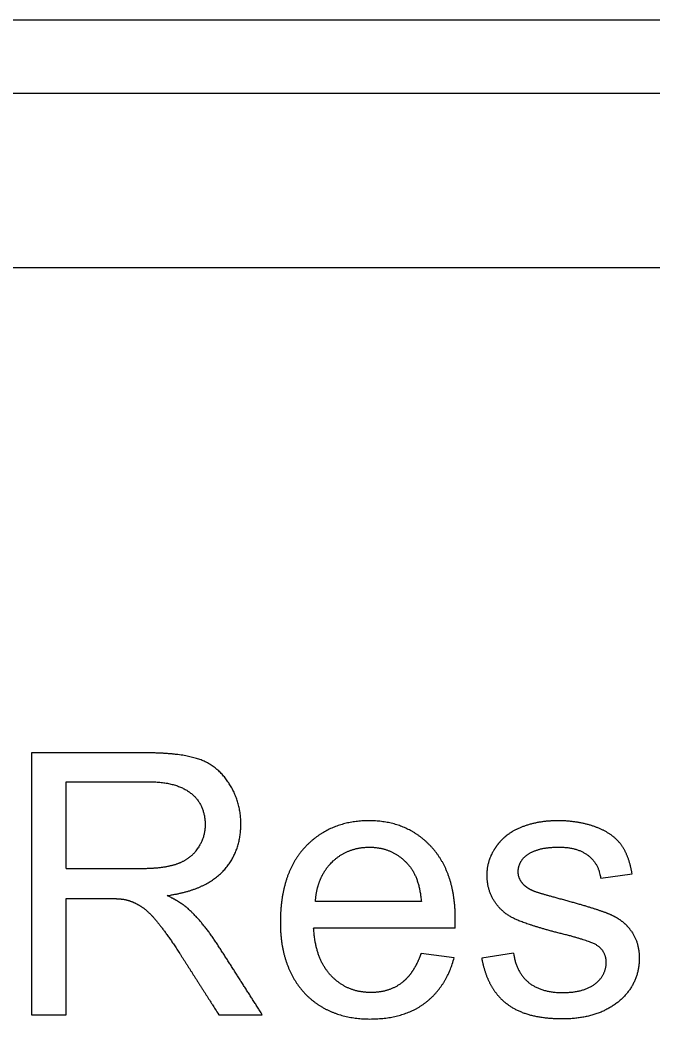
# Model space of a CAD drawing. Header units: millimetres. Extents: x 0 to 840, y -1485 to 297.
# Drawn here: x 86.978 to 87.341, y -1307.247 to -1306.675 of the extents above; entities that cross this region are included whole.
import ezdxf

# ---------------------------------------------------------------- set-up
doc = ezdxf.new("R2010")
doc.units = ezdxf.units.MM

# ---------------------------------------------------------------- blocks, each defined once
blk = doc.blocks.new('OTM30F3M_(40_60_63_80_100_125)')
at = {"linetype": 'Continuous'}
for p, q in [((7.1, 2.71207), (15.9, 2.71207)), ((15.9, 2.61213), (7.1, 2.61213))]:
    blk.add_line(p, q, dxfattribs=at)
for points in [[(7.09994, 2.7541), (22.90006, 2.7541)], [(15.24697, 2.3341), (15.24697, 2.1841)], [(15.26685, 2.26791), (15.26685, 2.31752)], [(15.57298, 2.26227), (15.59098, 2.26472)], [(15.26685, 2.1841), (15.26685, 2.25072)], [(15.47026, 2.24887), (15.40959, 2.24887)], [(15.4896, 2.23372), (15.40856, 2.23372)], [(15.4891, 2.21676), (15.47007, 2.2191)], [(15.52306, 2.2194), (15.50483, 2.21653)], [(15.24697, 2.1841), (15.26685, 2.1841)], [(15.35422, 2.1841), (15.37916, 2.1841)]]:
    blk.add_lwpolyline(points, dxfattribs=at)
for points in [[(15.32463, 2.25237), (15.32663, 2.25266, 0.005198), (15.32857, 2.25299, 0.005426), (15.33047, 2.25335, 0.005666), (15.33232, 2.25375, 0.005898), (15.33411, 2.25418, 0.006152), (15.33586, 2.25465, 0.006405), (15.33756, 2.25515, 0.006678), (15.33921, 2.25569, 0.006946), (15.34081, 2.25627, 0.007233), (15.34237, 2.25687, 0.007513), (15.34387, 2.25752, 0.00781), (15.34532, 2.2582, 0.008096), (15.34673, 2.25891, 0.008393), (15.34808, 2.25966, 0.008672), (15.34939, 2.26044, 0.008965), (15.35065, 2.26126, 0.009243), (15.35185, 2.26211, 0.009495), (15.35301, 2.26299, 0.00969), (15.35412, 2.26391, 0.009977), (15.35518, 2.26487, 0.010341), (15.3562, 2.26585, 0.010187), (15.35716, 2.26687, 0.009453), (15.35807, 2.26792, 0.009165), (15.35894, 2.26899, 0.009166), (15.35977, 2.27008, 0.009221), (15.36054, 2.27119, 0.00929), (15.36127, 2.27233, 0.009333), (15.36196, 2.27349, 0.009329), (15.3626, 2.27467, 0.009315), (15.36319, 2.27587, 0.009272), (15.36374, 2.2771, 0.009212), (15.36425, 2.27834, 0.009124), (15.36471, 2.27961, 0.00902), (15.36512, 2.2809, 0.008894), (15.3655, 2.28221, 0.008754), (15.36582, 2.28353, 0.008595), (15.36611, 2.28488, 0.008426), (15.36635, 2.28625, 0.008244), (15.36655, 2.28764, 0.008053), (15.3667, 2.28905, 0.007854), (15.36681, 2.29047, 0.007651), (15.36688, 2.29191, 0.007443), (15.36691, 2.29338, 0.007596), (15.36689, 2.29484, 0.008352), (15.36682, 2.2963, 0.008674), (15.3667, 2.29775, 0.008455), (15.36653, 2.2992, 0.008345), (15.36631, 2.30063, 0.008328), (15.36605, 2.30205, 0.008308), (15.36574, 2.30345, 0.00826), (15.36538, 2.30485, 0.00824), (15.36498, 2.30622, 0.008229), (15.36454, 2.30758, 0.008238), (15.36405, 2.30891, 0.008248), (15.36352, 2.31023, 0.008279), (15.36295, 2.31152, 0.008317), (15.36234, 2.31279, 0.008372), (15.36169, 2.31403, 0.008438), (15.361, 2.31524, 0.008519), (15.36027, 2.31642, 0.008612), (15.35951, 2.31757, 0.008718), (15.3587, 2.31869, 0.008839), (15.35787, 2.31978, 0.00897), (15.35699, 2.32083, 0.009118), (15.35608, 2.32184, 0.009271), (15.35514, 2.32282, 0.009443), (15.35417, 2.32375, 0.009617), (15.35316, 2.32464, 0.009811), (15.35212, 2.32549, 0.009996), (15.35106, 2.32629, 0.010201), (15.34996, 2.32704, 0.010402), (15.34883, 2.32775, 0.010608), (15.34768, 2.32841, 0.010799), (15.3465, 2.32901, 0.011111), (15.34529, 2.32956, 0.011204), (15.34406, 2.33006, 0.010715), (15.34277, 2.33052, 0.009725), (15.34142, 2.33095, 0.008181), (15.34, 2.33135, 0.007174), (15.3385, 2.33174, 0.00691), (15.33692, 2.33209, 0.006509), (15.33528, 2.33242, 0.006015), (15.33356, 2.33272, 0.005588), (15.33177, 2.33299, 0.005271), (15.32991, 2.33323, 0.004957), (15.32798, 2.33345, 0.004686), (15.32597, 2.33363, 0.004414), (15.3239, 2.33379, 0.004178), (15.32176, 2.33392, 0.003987), (15.31954, 2.33401, 0.003867), (15.31726, 2.33408, 0.003602), (15.31491, 2.33411, 0.003234), (15.3125, 2.33412, 0.002172), (15.31007, 2.33411, 0.000281), (15.30764, 2.33411, -0.000384), (15.30522, 2.33411, -0.000032), (15.30279, 2.33411, 0.000085), (15.30036, 2.33411, -0.000004), (15.29794, 2.33411, -0.000033), (15.29551, 2.33411, -0.00001), (15.29308, 2.33411, -0.000002), (15.29066, 2.3341, -0.000008), (15.28823, 2.3341, -0.000009), (15.2858, 2.3341, -0.000007), (15.28337, 2.3341, -0.000006), (15.28095, 2.3341, -0.000006), (15.27852, 2.3341, -0.000006), (15.27609, 2.3341, -0.000005), (15.27366, 2.3341, -0.000005), (15.27124, 2.3341, -0.000004), (15.26883, 2.3341, -0.000004), (15.26639, 2.3341, -0.000004), (15.26388, 2.3341, -0.000003), (15.26153, 2.3341, -0.000002), (15.25941, 2.3341, -0.000003), (15.25668, 2.3341, -0.000003), (15.25247, 2.3341, -0.000001), (15.24697, 2.3341, -0.000001)], [(15.26685, 2.31752), (15.26856, 2.31752, 0.000004), (15.27027, 2.31752, 0.000003), (15.27198, 2.31752, 0.000004), (15.27369, 2.31752, 0.000007), (15.27541, 2.31752, 0.000009), (15.27712, 2.31752, 0.000011), (15.27883, 2.31752, 0.000013), (15.28054, 2.31752, 0.000016), (15.28226, 2.31752, 0.000018), (15.28397, 2.31753, 0.00002), (15.28568, 2.31753, 0.000022), (15.28739, 2.31753, 0.000024), (15.28911, 2.31753, 0.000026), (15.29082, 2.31753, 0.000028), (15.29253, 2.31753, 0.00003), (15.29424, 2.31753, 0.000031), (15.29596, 2.31753, 0.000034), (15.29767, 2.31754, 0.000039), (15.29938, 2.31754, 0.000038), (15.3011, 2.31754, 0.000029), (15.30281, 2.31755, 0.000045), (15.30452, 2.31755, 0.00009), (15.30624, 2.31755, 0.000036), (15.30795, 2.31756, -0.00013), (15.30966, 2.31756, 0.000092), (15.31138, 2.31757, 0.000755), (15.3131, 2.31757, -0.00019), (15.31481, 2.31757, -0.00302), (15.31648, 2.31754, -0.004933), (15.31811, 2.31748, -0.006347), (15.31969, 2.31737, -0.007091), (15.32122, 2.31723, -0.007029), (15.3227, 2.31704, -0.007209), (15.32413, 2.31682, -0.007591), (15.32552, 2.31656, -0.007959), (15.32686, 2.31626, -0.008238), (15.32815, 2.31593, -0.008575), (15.32939, 2.31556, -0.008899), (15.33059, 2.31516, -0.009258), (15.33174, 2.31473, -0.009574), (15.33285, 2.31426, -0.009926), (15.33391, 2.31376, -0.010234), (15.33492, 2.31323, -0.010569), (15.33589, 2.31267, -0.010849), (15.33682, 2.31207, -0.011148), (15.3377, 2.31145, -0.011385), (15.33854, 2.3108, -0.011629), (15.33933, 2.31012, -0.011803), (15.34008, 2.30941, -0.011974), (15.34078, 2.30868, -0.012071), (15.34144, 2.30792, -0.012156), (15.34206, 2.30714, -0.012168), (15.34264, 2.30633, -0.012162), (15.34317, 2.3055, -0.012088), (15.34367, 2.30464, -0.011993), (15.34412, 2.30376, -0.01184), (15.34453, 2.30286, -0.011668), (15.3449, 2.30194, -0.011449), (15.34522, 2.301, -0.011217), (15.34551, 2.30004, -0.010953), (15.34576, 2.29906, -0.010675), (15.34597, 2.29806, -0.010375), (15.34613, 2.29704, -0.010085), (15.34626, 2.29601, -0.009794), (15.34635, 2.29496, -0.009463), (15.3464, 2.29389, -0.009112), (15.34641, 2.29282, -0.009354), (15.34638, 2.29174, -0.010509), (15.3463, 2.29067, -0.010803), (15.34618, 2.28962, -0.010076), (15.34602, 2.28859, -0.011198), (15.3458, 2.28755, -0.01359), (15.34553, 2.2865, -0.010357), (15.34524, 2.28552, -0.003466), (15.34496, 2.28464, -0.014676), (15.34449, 2.28354, -0.025059), (15.34364, 2.28188, -0.011943), (15.34244, 2.27973, -0.006216)], [(15.4896, 2.23372), (15.48969, 2.23699, 0.003805), (15.48971, 2.23978, 0.005485), (15.48967, 2.24203, 0.007731), (15.48957, 2.24404, 0.006139), (15.48943, 2.24608, 0.004558), (15.48925, 2.24814, 0.005826), (15.48902, 2.25013, 0.006679), (15.48874, 2.25208, 0.006486), (15.48842, 2.25398, 0.006487), (15.48805, 2.25585, 0.006848), (15.48764, 2.25768, 0.007145), (15.48718, 2.25947, 0.007309), (15.48668, 2.26121, 0.007505), (15.48613, 2.26292, 0.007725), (15.48553, 2.26459, 0.007939), (15.48489, 2.26622, 0.008124), (15.4842, 2.26781, 0.008307), (15.48347, 2.26935, 0.008471), (15.48269, 2.27086, 0.008631), (15.48187, 2.27233, 0.008772), (15.481, 2.27376, 0.008879), (15.48009, 2.27515, 0.008943), (15.47912, 2.2765, 0.009059), (15.47812, 2.27781, 0.009208), (15.47706, 2.27908, 0.00909), (15.47597, 2.28031, 0.008752), (15.47483, 2.28149, 0.008492), (15.47367, 2.28263, 0.00823), (15.47248, 2.28372, 0.008275), (15.47127, 2.28476, 0.00849), (15.47002, 2.28575, 0.008625), (15.46876, 2.28669, 0.0087), (15.46746, 2.28758, 0.008773), (15.46614, 2.28842, 0.00883), (15.46479, 2.28921, 0.008864), (15.46342, 2.28996, 0.008874), (15.46202, 2.29065, 0.008863), (15.46059, 2.2913, 0.008831), (15.45914, 2.2919, 0.008776), (15.45766, 2.29244, 0.008702), (15.45615, 2.29294, 0.008605), (15.45462, 2.29339, 0.008494), (15.45306, 2.29379, 0.008363), (15.45148, 2.29414, 0.008222), (15.44987, 2.29444, 0.008059), (15.44823, 2.2947, 0.007889), (15.44657, 2.2949, 0.007712), (15.44488, 2.29506, 0.007538), (15.44317, 2.29516, 0.007325), (15.44143, 2.29522, 0.007115), (15.43967, 2.29523, 0.006864), (15.43792, 2.29519, 0.006779), (15.4362, 2.2951, 0.00698), (15.4345, 2.29496, 0.007161), (15.43283, 2.29478, 0.007321), (15.43119, 2.29455, 0.007498), (15.42957, 2.29428, 0.007674), (15.42798, 2.29396, 0.007819), (15.42641, 2.29359, 0.007961), (15.42487, 2.29317, 0.00809), (15.42335, 2.29271, 0.00821), (15.42186, 2.2922, 0.008307), (15.4204, 2.29164, 0.008392), (15.41896, 2.29104, 0.008457), (15.41755, 2.29039, 0.008505), (15.41616, 2.28969, 0.008532), (15.4148, 2.28895, 0.00854), (15.41347, 2.28816, 0.008529), (15.41216, 2.28733, 0.008496), (15.41088, 2.28644, 0.008441), (15.40962, 2.28551, 0.008376), (15.40839, 2.28454, 0.008312), (15.40718, 2.28352, 0.008181), (15.406, 2.28245, 0.007967), (15.40485, 2.28134, 0.00795), (15.40372, 2.28018, 0.008237), (15.40263, 2.27897, 0.008573), (15.40158, 2.27773, 0.009088), (15.40057, 2.27645, 0.009251), (15.39961, 2.27513, 0.00901), (15.3987, 2.27377, 0.008846), (15.39783, 2.27237, 0.008766), (15.397, 2.27093, 0.008638), (15.39622, 2.26945, 0.008466), (15.39548, 2.26794, 0.008285), (15.39479, 2.26639, 0.008102), (15.39414, 2.2648, 0.007904), (15.39353, 2.26317, 0.007698), (15.39297, 2.2615, 0.007483), (15.39245, 2.2598, 0.007268), (15.39197, 2.25806, 0.007046), (15.39153, 2.25628, 0.006827), (15.39114, 2.25447, 0.006604), (15.39079, 2.25262, 0.006386), (15.39048, 2.25073, 0.006169), (15.39021, 2.2488, 0.005956), (15.38999, 2.24684, 0.005745), (15.38981, 2.24484, 0.005562), (15.38967, 2.24281, 0.005344), (15.38956, 2.24074, 0.005045), (15.3895, 2.23863, 0.005021), (15.38949, 2.2365, 0.005544), (15.38952, 2.2344, 0.005978), (15.38961, 2.23233, 0.006242), (15.38974, 2.23029, 0.006462), (15.38993, 2.22829, 0.006558), (15.39016, 2.22633, 0.006694), (15.39044, 2.22441, 0.006852), (15.39078, 2.22252, 0.007018), (15.39116, 2.22067, 0.007158), (15.39158, 2.21886, 0.007316), (15.39206, 2.21709, 0.00746), (15.39258, 2.21536, 0.007617), (15.39314, 2.21367, 0.007756), (15.39376, 2.21201, 0.007906), (15.39441, 2.2104, 0.008038), (15.39511, 2.20882, 0.008179), (15.39586, 2.20729, 0.0083), (15.39665, 2.2058, 0.008427), (15.39748, 2.20434, 0.008533), (15.39835, 2.20293, 0.008642), (15.39926, 2.20156, 0.008731), (15.40022, 2.20024, 0.008819), (15.40122, 2.19895, 0.008886), (15.40225, 2.19771, 0.008949), (15.40333, 2.19651, 0.008993), (15.40445, 2.19536, 0.009031), (15.4056, 2.19425, 0.009053), (15.40679, 2.19318, 0.009065), (15.40802, 2.19216, 0.009063), (15.40929, 2.19118, 0.009047), (15.41059, 2.19025, 0.009019), (15.41193, 2.18936, 0.008976), (15.41331, 2.18852, 0.008924), (15.41472, 2.18773, 0.008856), (15.41616, 2.18698, 0.008781), (15.41764, 2.18628, 0.008691), (15.41916, 2.18563, 0.008597), (15.4207, 2.18502, 0.008487), (15.42228, 2.18447, 0.008378), (15.42389, 2.18396, 0.008252), (15.42553, 2.1835, 0.008131), (15.42721, 2.18309, 0.007994), (15.42891, 2.18273, 0.007863), (15.43064, 2.18242, 0.007719), (15.43241, 2.18216, 0.007584), (15.4342, 2.18195, 0.007433), (15.43602, 2.18179, 0.00729), (15.43787, 2.18168, 0.007145), (15.43974, 2.18163, 0.007019), (15.44164, 2.18163, 0.006601), (15.44353, 2.18167, 0.006094), (15.44539, 2.18176, 0.006147), (15.44722, 2.1819, 0.006451), (15.44901, 2.18208, 0.006704), (15.45078, 2.1823, 0.006944), (15.45251, 2.18257, 0.007202), (15.4542, 2.18289, 0.007457), (15.45587, 2.18326, 0.007715), (15.4575, 2.18367, 0.007971), (15.45909, 2.18413, 0.008226), (15.46065, 2.18463, 0.008472), (15.46218, 2.18519, 0.008713), (15.46367, 2.18579, 0.008945), (15.46513, 2.18644, 0.009156), (15.46655, 2.18714, 0.009345), (15.46794, 2.18789, 0.009536), (15.46928, 2.18869, 0.009733), (15.4706, 2.18953, 0.009809), (15.47187, 2.19043, 0.009774), (15.47311, 2.19137, 0.009488), (15.47431, 2.19236, 0.008913), (15.47546, 2.19338, 0.008775), (15.47658, 2.19444, 0.008953), (15.47766, 2.19555, 0.00898), (15.4787, 2.19669, 0.008885), (15.4797, 2.19787, 0.008919), (15.48066, 2.19909, 0.00905), (15.48159, 2.20035, 0.008713), (15.48247, 2.20164, 0.008048), (15.4833, 2.20296, 0.008767), (15.48411, 2.20435, 0.01027), (15.48489, 2.20582, 0.00763), (15.4856, 2.20722, 0.002584), (15.48622, 2.2085, 0.01051), (15.48692, 2.21024, 0.017277), (15.4879, 2.21303, 0.008069), (15.4891, 2.21676, 0.004181)], [(15.59098, 2.26472), (15.59083, 2.26562, 0.003553), (15.59066, 2.26651, 0.003655), (15.59049, 2.26738, 0.003772), (15.5903, 2.26823, 0.003895), (15.59011, 2.26907, 0.004024), (15.5899, 2.26989, 0.004151), (15.58968, 2.2707, 0.004285), (15.58945, 2.27149, 0.00442), (15.58921, 2.27226, 0.004562), (15.58896, 2.27302, 0.004703), (15.5887, 2.27376, 0.004851), (15.58843, 2.27449, 0.004997), (15.58815, 2.2752, 0.00515), (15.58786, 2.2759, 0.005299), (15.58755, 2.27658, 0.005456), (15.58724, 2.27724, 0.005611), (15.58691, 2.27789, 0.005766), (15.58658, 2.27853, 0.00591), (15.58623, 2.27914, 0.006077), (15.58587, 2.27974, 0.006253), (15.5855, 2.28033, 0.006366), (15.58512, 2.2809, 0.006414), (15.58473, 2.28145, 0.006817), (15.58433, 2.28199, 0.007475), (15.5839, 2.28253, 0.007623), (15.58346, 2.28305, 0.007491), (15.58299, 2.28356, 0.007354), (15.58251, 2.28407, 0.007221), (15.58201, 2.28456, 0.007079), (15.58148, 2.28505, 0.00694), (15.58094, 2.28553, 0.006794), (15.58038, 2.28599, 0.006654), (15.5798, 2.28645, 0.006507), (15.57921, 2.2869, 0.006368), (15.57859, 2.28734, 0.006222), (15.57795, 2.28777, 0.006086), (15.5773, 2.28818, 0.005944), (15.57663, 2.28859, 0.005812), (15.57594, 2.28899, 0.005675), (15.57523, 2.28937, 0.005549), (15.57451, 2.28975, 0.005417), (15.57376, 2.29011, 0.005297), (15.573, 2.29047, 0.005171), (15.57222, 2.29081, 0.005057), (15.57143, 2.29114, 0.004939), (15.57061, 2.29146, 0.004833), (15.56978, 2.29177, 0.004712), (15.56893, 2.29207, 0.004593), (15.56807, 2.29235, 0.004479), (15.56719, 2.29262, 0.004378), (15.56629, 2.29289, 0.004283), (15.56539, 2.29313, 0.004201), (15.56446, 2.29337, 0.004123), (15.56353, 2.29359, 0.004059), (15.56258, 2.2938, 0.003996), (15.56161, 2.294, 0.003946), (15.56064, 2.29418, 0.003897), (15.55966, 2.29435, 0.00386), (15.55866, 2.2945, 0.003824), (15.55766, 2.29464, 0.003799), (15.55664, 2.29477, 0.003773), (15.55562, 2.29488, 0.00376), (15.55459, 2.29498, 0.003745), (15.55355, 2.29506, 0.003741), (15.55251, 2.29512, 0.003736), (15.55146, 2.29517, 0.003742), (15.5504, 2.29521, 0.003746), (15.54934, 2.29523, 0.003761), (15.54827, 2.29523, 0.003773), (15.5472, 2.29522, 0.003799), (15.54613, 2.29519, 0.00383), (15.54505, 2.29514, 0.003884), (15.54398, 2.29508, 0.003944), (15.5429, 2.295, 0.004025), (15.54183, 2.2949, 0.004112), (15.54077, 2.29479, 0.004223), (15.53971, 2.29465, 0.004341), (15.53866, 2.2945, 0.004486), (15.53761, 2.29433, 0.004635), (15.53658, 2.29414, 0.00481), (15.53556, 2.29394, 0.005004), (15.53455, 2.29371, 0.005242), (15.53356, 2.29346, 0.00545), (15.53258, 2.2932, 0.005653), (15.53162, 2.29292, 0.005271), (15.53069, 2.29262, 0.004161), (15.52978, 2.29232, 0.003918), (15.52889, 2.29201, 0.004412), (15.52803, 2.29169, 0.004568), (15.5272, 2.29136, 0.004404), (15.52639, 2.29103, 0.005076), (15.52561, 2.29068, 0.00641), (15.52483, 2.29031, 0.005152), (15.52412, 2.28997, 0.001804), (15.52349, 2.28965, 0.007713), (15.52274, 2.28922, 0.014696), (15.52166, 2.28854, 0.00784), (15.5203, 2.28763, 0.004317)], [(15.5203, 2.28763), (15.52001, 2.28743, 0.002736), (15.51973, 2.28722, 0.002748), (15.51945, 2.28701, 0.002764), (15.51917, 2.28679, 0.002782), (15.5189, 2.28658, 0.002799), (15.51863, 2.28636, 0.002814), (15.51836, 2.28614, 0.002829), (15.51809, 2.28591, 0.002844), (15.51783, 2.28569, 0.002858), (15.51757, 2.28546, 0.002871), (15.51732, 2.28523, 0.002883), (15.51706, 2.28499, 0.002895), (15.51681, 2.28475, 0.002906), (15.51657, 2.28451, 0.002916), (15.51632, 2.28427, 0.002925), (15.51608, 2.28403, 0.002934), (15.51585, 2.28378, 0.002942), (15.51561, 2.28353, 0.002949), (15.51538, 2.28328, 0.002955), (15.51515, 2.28302, 0.002961), (15.51493, 2.28276, 0.002965), (15.5147, 2.2825, 0.002967), (15.51449, 2.28224, 0.002972), (15.51427, 2.28197, 0.00298), (15.51406, 2.2817, 0.002973), (15.51385, 2.28143, 0.002955), (15.51364, 2.28116, 0.00298), (15.51344, 2.28088, 0.00304), (15.51324, 2.2806, 0.00295), (15.51304, 2.28032, 0.002751), (15.51285, 2.28004, 0.003034), (15.51266, 2.27975, 0.003612), (15.51246, 2.27945, 0.002732), (15.51228, 2.27916, 0.00093), (15.51212, 2.27891, 0.003849), (15.51192, 2.27857, 0.006588), (15.51163, 2.27804, 0.003198), (15.51124, 2.27735, 0.001687)], [(15.26685, 2.26791), (15.26806, 2.26791), (15.26927, 2.26791), (15.27049, 2.26791), (15.2717, 2.26791), (15.27292, 2.26791), (15.27413, 2.26791), (15.27535, 2.26791), (15.27656, 2.26791), (15.27778, 2.26791), (15.27899, 2.26791), (15.28021, 2.26791), (15.28142, 2.26791), (15.28264, 2.26791), (15.28385, 2.26791), (15.28507, 2.26791), (15.28628, 2.26791), (15.2875, 2.26791), (15.28871, 2.26791), (15.28993, 2.26791), (15.29114, 2.26791), (15.29236, 2.26791), (15.29357, 2.26791, 0), (15.29479, 2.26791), (15.296, 2.26791, 0), (15.29722, 2.26791, 0), (15.29843, 2.26791, -0.000001), (15.29965, 2.26791, 0), (15.30086, 2.26791, 0.000003), (15.30208, 2.26791, -0.000001), (15.30329, 2.26791, -0.000011), (15.30451, 2.26791, 0.000003), (15.30572, 2.26791, 0.000045), (15.30693, 2.26791, -0.00001), (15.30815, 2.26791, -0.000178), (15.30937, 2.26791, 0.000356), (15.31057, 2.26791, 0.001759), (15.31175, 2.26793, 0.002449), (15.31291, 2.26795, 0.002498), (15.31405, 2.26799, 0.002588), (15.31516, 2.26804, 0.002714), (15.31625, 2.2681, 0.002842), (15.31731, 2.26817, 0.002965), (15.31835, 2.26825, 0.003101), (15.31937, 2.26834, 0.003244), (15.32036, 2.26845, 0.0034), (15.32133, 2.26856, 0.00356), (15.32228, 2.26869, 0.003735), (15.3232, 2.26883, 0.003916), (15.3241, 2.26898, 0.004115), (15.32498, 2.26914, 0.004318), (15.32583, 2.26931, 0.004543), (15.32666, 2.2695, 0.004774), (15.32746, 2.26969, 0.005026), (15.32824, 2.2699, 0.005275), (15.329, 2.27012, 0.00557), (15.32973, 2.27035, 0.005916), (15.33044, 2.27059, 0.006148), (15.33112, 2.27084, 0.006094), (15.33179, 2.2711, 0.006109), (15.33245, 2.27138, 0.006208), (15.33309, 2.27167, 0.006341), (15.33371, 2.27198, 0.006511), (15.33432, 2.2723, 0.006677), (15.33492, 2.27263, 0.006827), (15.3355, 2.27297, 0.006948), (15.33606, 2.27333, 0.007034), (15.33661, 2.2737, 0.007218), (15.33715, 2.27408, 0.007478), (15.33767, 2.27448, 0.007364), (15.33818, 2.27489, 0.006949), (15.33867, 2.2753, 0.007745), (15.33915, 2.27575, 0.009315), (15.33962, 2.27621, 0.007106), (15.34006, 2.27666, 0.002432), (15.34045, 2.27707, 0.010069), (15.34091, 2.27763, 0.017307), (15.34158, 2.27853, 0.008392), (15.34244, 2.27973, 0.00442)], [(15.41915, 2.27159), (15.41976, 2.27218, -0.0065), (15.42038, 2.27274, -0.006603), (15.42102, 2.27328, -0.006701), (15.42166, 2.27381, -0.006787), (15.42232, 2.27431, -0.006868), (15.42298, 2.27479, -0.006938), (15.42365, 2.27525, -0.007002), (15.42434, 2.27569, -0.007053), (15.42503, 2.27611, -0.007096), (15.42574, 2.27651, -0.007127), (15.42645, 2.27688, -0.007148), (15.42718, 2.27724, -0.007157), (15.42791, 2.27757, -0.007155), (15.42866, 2.27789, -0.007143), (15.42941, 2.27818, -0.007118), (15.43018, 2.27845, -0.007084), (15.43095, 2.2787, -0.007037), (15.43174, 2.27893, -0.006983), (15.43253, 2.27914, -0.006916), (15.43334, 2.27933, -0.006842), (15.43415, 2.27949, -0.006759), (15.43497, 2.27964, -0.006672), (15.43581, 2.27976, -0.006569), (15.43665, 2.27987, -0.006463), (15.43751, 2.27995, -0.006359), (15.43837, 2.28001, -0.006253), (15.43924, 2.28005, -0.006117), (15.44013, 2.28007, -0.006013), (15.44101, 2.28007, -0.005984), (15.4419, 2.28004, -0.00615), (15.44277, 2.28, -0.006371), (15.44362, 2.27993, -0.00646), (15.44447, 2.27984, -0.00656), (15.44531, 2.27973, -0.006698), (15.44614, 2.2796, -0.006826), (15.44696, 2.27945, -0.006925), (15.44776, 2.27927, -0.007023), (15.44856, 2.27908, -0.007114), (15.44935, 2.27886, -0.007197), (15.45012, 2.27862, -0.007264), (15.45089, 2.27836, -0.007323), (15.45164, 2.27807, -0.007369), (15.45239, 2.27777, -0.007403), (15.45312, 2.27744, -0.007424), (15.45385, 2.27709, -0.007432), (15.45456, 2.27672, -0.007426), (15.45526, 2.27633, -0.007407), (15.45595, 2.27592, -0.007377), (15.45664, 2.27549, -0.007332), (15.45731, 2.27503, -0.007274), (15.45797, 2.27455, -0.007208), (15.45862, 2.27405, -0.00714), (15.45926, 2.27353, -0.007038), (15.45989, 2.27299, -0.006909), (15.46051, 2.27243, -0.006844), (15.46111, 2.27184, -0.006863), (15.46171, 2.27124, -0.006568), (15.4623, 2.27061, -0.005941), (15.46288, 2.26996, -0.006516), (15.46344, 2.26929, -0.008404), (15.46399, 2.26858, -0.009486), (15.46452, 2.26785, -0.010145), (15.46502, 2.26708, -0.010108), (15.46551, 2.26628, -0.00955), (15.46597, 2.26544, -0.009094), (15.46641, 2.26457, -0.00875), (15.46682, 2.26367, -0.008482), (15.46722, 2.26273, -0.008288), (15.4676, 2.26176, -0.007693), (15.46795, 2.26075, -0.006893), (15.46828, 2.25973, -0.00729), (15.46859, 2.25865, -0.008275), (15.46888, 2.2575, -0.005949), (15.46914, 2.2564, -0.001969), (15.46936, 2.25539, -0.007977), (15.4696, 2.25403, -0.012568), (15.4699, 2.25182, -0.005673), (15.47026, 2.24887, -0.002896)], [(15.52797, 2.25962), (15.52764, 2.26006, -0.011431), (15.52734, 2.26051, -0.011763), (15.52706, 2.26097, -0.012107), (15.52681, 2.26144, -0.01245), (15.52658, 2.26191, -0.012743), (15.52638, 2.26239, -0.012968), (15.52621, 2.26288, -0.01315), (15.52606, 2.26338, -0.013287), (15.52594, 2.26388, -0.013311), (15.52585, 2.2644, -0.013242), (15.52578, 2.26491, -0.01323), (15.52574, 2.26544, -0.013273), (15.52573, 2.26597, -0.012443), (15.52574, 2.26651, -0.010988), (15.52578, 2.26704, -0.010603), (15.52584, 2.26757, -0.01091), (15.52592, 2.2681, -0.01114), (15.52603, 2.26862, -0.011343), (15.52616, 2.26914, -0.011514), (15.52631, 2.26965, -0.011693), (15.52649, 2.27015, -0.011814), (15.52669, 2.27065, -0.011933), (15.52692, 2.27114, -0.011986), (15.52718, 2.27163, -0.012039), (15.52746, 2.2721, -0.012016), (15.52776, 2.27257, -0.011994), (15.5281, 2.27303, -0.011893), (15.52846, 2.27347, -0.011798), (15.52885, 2.27391, -0.011624), (15.52926, 2.27434, -0.011463), (15.5297, 2.27476, -0.011225), (15.53017, 2.27516, -0.011009), (15.53067, 2.27555, -0.010723), (15.5312, 2.27593, -0.010467), (15.53176, 2.2763, -0.010148), (15.53235, 2.27666, -0.009867), (15.53297, 2.277, -0.00953), (15.53361, 2.27732, -0.009237), (15.53429, 2.27763, -0.008896), (15.535, 2.27793, -0.008602), (15.53574, 2.2782, -0.008267), (15.53651, 2.27847, -0.00798), (15.53732, 2.27871, -0.007659), (15.53815, 2.27894, -0.007386), (15.53902, 2.27915, -0.007083), (15.53992, 2.27934, -0.006826), (15.54086, 2.27951, -0.006543), (15.54182, 2.27966, -0.006305), (15.54283, 2.27979, -0.006044), (15.54386, 2.2799, -0.005827), (15.54493, 2.27999, -0.005586), (15.54604, 2.28006, -0.005373), (15.54718, 2.28011, -0.005169), (15.54835, 2.28013, -0.005048), (15.54956, 2.28013, -0.005346), (15.55076, 2.2801, -0.00658), (15.55192, 2.28004, -0.00746), (15.55305, 2.27995, -0.007496), (15.55415, 2.27982, -0.007679), (15.55521, 2.27967, -0.008061), (15.55625, 2.27948, -0.00843), (15.55725, 2.27927, -0.008701), (15.55822, 2.27902, -0.009016), (15.55916, 2.27874, -0.009321), (15.56007, 2.27844, -0.009644), (15.56095, 2.27811, -0.00992), (15.5618, 2.27775, -0.010212), (15.56262, 2.27736, -0.010458), (15.56341, 2.27694, -0.010711), (15.56416, 2.2765, -0.010911), (15.56489, 2.27602, -0.011099), (15.56559, 2.27553, -0.011217), (15.56625, 2.275, -0.011377), (15.56689, 2.27446, -0.011539), (15.5675, 2.27388, -0.011633), (15.56807, 2.27328, -0.011644), (15.56862, 2.27266, -0.01178), (15.56914, 2.27201, -0.012002), (15.56963, 2.27133, -0.011598), (15.57008, 2.27063, -0.010737), (15.57051, 2.26991, -0.0117), (15.57091, 2.26915, -0.01369), (15.57128, 2.26835, -0.010146), (15.57161, 2.26758, -0.003433), (15.57189, 2.26687, -0.013907), (15.57219, 2.2659, -0.022633), (15.57256, 2.26435, -0.010443), (15.57298, 2.26227, -0.005375)], [(15.52306, 2.2194), (15.52323, 2.21827, 0.007527), (15.52344, 2.21717, 0.007833), (15.52367, 2.21609, 0.008138), (15.52394, 2.21504, 0.008413), (15.52423, 2.21402, 0.008707), (15.52456, 2.21303, 0.008986), (15.52491, 2.21206, 0.00927), (15.5253, 2.21113, 0.00953), (15.52572, 2.21022, 0.00979), (15.52616, 2.20934, 0.010019), (15.52664, 2.20849, 0.010239), (15.52715, 2.20767, 0.010424), (15.52769, 2.20688, 0.010589), (15.52825, 2.20611, 0.010716), (15.52885, 2.20538, 0.010815), (15.52947, 2.20467, 0.010875), (15.53013, 2.20399, 0.010896), (15.53081, 2.20334, 0.010875), (15.53153, 2.20273, 0.010834), (15.53227, 2.20213, 0.010779), (15.53304, 2.20157, 0.010701), (15.53384, 2.20104, 0.010621), (15.53468, 2.20054, 0.010486), (15.53554, 2.20007, 0.010331), (15.53643, 2.19963, 0.010131), (15.53735, 2.19922, 0.009924), (15.5383, 2.19884, 0.009676), (15.53928, 2.19849, 0.009431), (15.54029, 2.19817, 0.009148), (15.54133, 2.19789, 0.008873), (15.5424, 2.19763, 0.008579), (15.5435, 2.19741, 0.008305), (15.54464, 2.19722, 0.007986), (15.5458, 2.19706, 0.007678), (15.547, 2.19694, 0.007417), (15.54822, 2.19684, 0.007201), (15.54948, 2.19679, 0.006809), (15.55077, 2.19676, 0.006433), (15.55206, 2.19677, 0.006102), (15.55334, 2.1968, 0.005959), (15.55458, 2.19687, 0.006244), (15.55578, 2.19696, 0.006513), (15.55694, 2.19709, 0.006767), (15.55807, 2.19724, 0.007057), (15.55917, 2.19742, 0.007388), (15.56023, 2.19763, 0.007673), (15.56125, 2.19786, 0.008), (15.56224, 2.19812, 0.008316), (15.56319, 2.19841, 0.008669), (15.56411, 2.19872, 0.008989), (15.56499, 2.19905, 0.009345), (15.56585, 2.19941, 0.009669), (15.56666, 2.1998, 0.01002), (15.56744, 2.20021, 0.010328), (15.56819, 2.20064, 0.01066), (15.56891, 2.2011, 0.010947), (15.56959, 2.20158, 0.011227), (15.57023, 2.20208, 0.011431), (15.57085, 2.2026, 0.011566), (15.57143, 2.20314, 0.011561), (15.57198, 2.2037, 0.011607), (15.57249, 2.20428, 0.011606), (15.57297, 2.20488, 0.011644), (15.57342, 2.20549, 0.011637), (15.57383, 2.20611, 0.011671), (15.57421, 2.20674, 0.011669), (15.57456, 2.20739, 0.011708), (15.57487, 2.20804, 0.01172), (15.57515, 2.20871, 0.01177), (15.57539, 2.20938, 0.011802), (15.5756, 2.21005, 0.011871), (15.57578, 2.21073, 0.011929), (15.57592, 2.21141, 0.012021), (15.57603, 2.2121, 0.012111), (15.57611, 2.21278, 0.012226), (15.57615, 2.21346, 0.01234), (15.57616, 2.21414, 0.012494), (15.57613, 2.21482, 0.012685), (15.57607, 2.21549, 0.012909), (15.57597, 2.21615, 0.013182), (15.57584, 2.21681, 0.013454), (15.57567, 2.21745, 0.013755), (15.57547, 2.21808, 0.014036), (15.57524, 2.2187, 0.014343), (15.57496, 2.21931, 0.014626), (15.57465, 2.2199, 0.014946), (15.57431, 2.22047, 0.015141), (15.57393, 2.22102, 0.015311), (15.57351, 2.22155, 0.015568), (15.57306, 2.22206, 0.015935), (15.57256, 2.22254, 0.015635), (15.57204, 2.223, 0.01516), (15.57148, 2.22343, 0.015947), (15.57086, 2.22383, 0.016582), (15.57017, 2.22423, 0.015319), (15.56936, 2.22464, 0.012478), (15.56839, 2.22508, 0.009192), (15.56726, 2.22554, 0.007438), (15.56598, 2.22603, 0.006179), (15.56455, 2.22653, 0.005223), (15.56296, 2.22706, 0.004417), (15.56122, 2.2276, 0.003848), (15.55933, 2.22817, 0.003518), (15.55729, 2.22874, 0.003411), (15.55508, 2.22934, 0.002798), (15.55274, 2.22994, 0.001919), (15.55032, 2.23055, 0.000665), (15.54792, 2.23116, -0.001354), (15.54564, 2.23176, -0.002226), (15.54346, 2.23235, -0.001822), (15.54137, 2.23294, -0.001728), (15.53937, 2.23351, -0.001993), (15.53746, 2.23408, -0.002204), (15.53565, 2.23463, -0.002318), (15.53393, 2.23518, -0.002496), (15.5323, 2.23571, -0.002721), (15.53076, 2.23623, -0.003), (15.52932, 2.23675, -0.003302), (15.52798, 2.23724, -0.003678), (15.52672, 2.23773, -0.004097), (15.52557, 2.23821, -0.0047), (15.5245, 2.23867, -0.005445), (15.52352, 2.23912, -0.006794), (15.52259, 2.23958, -0.008248), (15.52169, 2.24007, -0.008547), (15.52081, 2.24059, -0.008509), (15.51996, 2.24113, -0.008626), (15.51914, 2.24169, -0.008684), (15.51835, 2.24228, -0.008739), (15.51758, 2.24289, -0.008797), (15.51684, 2.24352, -0.008861), (15.51613, 2.24417, -0.008889), (15.51545, 2.24485, -0.008926), (15.5148, 2.24554, -0.008945), (15.51417, 2.24625, -0.008969), (15.51358, 2.24698, -0.00897), (15.51301, 2.24773, -0.008976), (15.51247, 2.24849, -0.008964), (15.51196, 2.24928, -0.008953), (15.51148, 2.25008, -0.008928), (15.51103, 2.25089, -0.008903), (15.51061, 2.25172, -0.008866), (15.51022, 2.25257, -0.008828), (15.50986, 2.25343, -0.00878), (15.50953, 2.2543, -0.008731), (15.50923, 2.25519, -0.008676), (15.50896, 2.25609, -0.008616), (15.50872, 2.257, -0.008552), (15.50851, 2.25792, -0.008488), (15.50833, 2.25885, -0.008428), (15.50818, 2.25979, -0.008345), (15.50806, 2.26074, -0.008255), (15.50798, 2.2617, -0.008209), (15.50792, 2.26267, -0.008188), (15.5079, 2.26365, -0.007997), (15.50791, 2.26463, -0.00782), (15.50794, 2.2656, -0.007968), (15.50801, 2.26656, -0.008253), (15.50811, 2.26752, -0.008138), (15.50824, 2.26846, -0.007687), (15.5084, 2.26938, -0.008577), (15.5086, 2.27032, -0.010332), (15.50883, 2.27126, -0.007895), (15.50907, 2.27213, -0.002698), (15.50931, 2.27292, -0.011207), (15.50967, 2.27391, -0.019336), (15.51033, 2.27541, -0.00939), (15.51124, 2.27735, -0.004945)], [(15.40959, 2.24887), (15.40964, 2.24958, -0.003554), (15.4097, 2.25028, -0.003618), (15.40977, 2.25097, -0.003685), (15.40985, 2.25166, -0.003749), (15.40994, 2.25234, -0.003815), (15.41004, 2.25301, -0.003879), (15.41015, 2.25367, -0.003945), (15.41027, 2.25433, -0.004008), (15.4104, 2.25498, -0.004073), (15.41054, 2.25562, -0.004134), (15.41068, 2.25626, -0.004197), (15.41084, 2.25689, -0.004257), (15.41101, 2.25751, -0.004318), (15.41118, 2.25812, -0.004375), (15.41137, 2.25873, -0.004432), (15.41156, 2.25933, -0.004486), (15.41177, 2.25992, -0.004539), (15.41198, 2.26051, -0.004588), (15.41221, 2.26109, -0.004638), (15.41244, 2.26166, -0.004683), (15.41269, 2.26222, -0.004725), (15.41294, 2.26278, -0.004762), (15.4132, 2.26333, -0.004802), (15.41347, 2.26387, -0.004844), (15.41376, 2.26441, -0.004862), (15.41405, 2.26493, -0.004858), (15.41435, 2.26546, -0.004923), (15.41466, 2.26597, -0.005042), (15.41498, 2.26648, -0.004914), (15.41531, 2.26698, -0.004599), (15.41565, 2.26747, -0.005082), (15.416, 2.26796, -0.006061), (15.41638, 2.26845, -0.0046), (15.41673, 2.26891, -0.001581), (15.41706, 2.26932, -0.006478), (15.4175, 2.26983, -0.011091), (15.4182, 2.2706, -0.005388), (15.41915, 2.27159, -0.002845)], [(15.53503, 2.25471), (15.53479, 2.25481, -0.002235), (15.53456, 2.2549, -0.002277), (15.53432, 2.25501, -0.002327), (15.53409, 2.25511, -0.002381), (15.53387, 2.25521, -0.002436), (15.53364, 2.25531, -0.002489), (15.53342, 2.25542, -0.002545), (15.53321, 2.25553, -0.002601), (15.53299, 2.25563, -0.002659), (15.53278, 2.25574, -0.002717), (15.53257, 2.25585, -0.002777), (15.53237, 2.25597, -0.002836), (15.53217, 2.25608, -0.002898), (15.53197, 2.25619, -0.002959), (15.53178, 2.25631, -0.003022), (15.53159, 2.25642, -0.003084), (15.5314, 2.25654, -0.003148), (15.53122, 2.25666, -0.003211), (15.53103, 2.25678, -0.003276), (15.53086, 2.2569, -0.003341), (15.53068, 2.25703, -0.003406), (15.53051, 2.25715, -0.003468), (15.53034, 2.25728, -0.003536), (15.53018, 2.2574, -0.003607), (15.53002, 2.25753, -0.003664), (15.52986, 2.25766, -0.003704), (15.5297, 2.25779, -0.003801), (15.52955, 2.25792, -0.003942), (15.5294, 2.25806, -0.003893), (15.52925, 2.25819, -0.003688), (15.52911, 2.25833, -0.004131), (15.52897, 2.25847, -0.005006), (15.52883, 2.25861, -0.003858), (15.5287, 2.25875, -0.00133), (15.52859, 2.25887, -0.00553), (15.52845, 2.25903, -0.00974), (15.52824, 2.25928, -0.004848), (15.52797, 2.25962, -0.002588)], [(15.26685, 2.25072), (15.26748, 2.25072), (15.26812, 2.25072), (15.26876, 2.25072), (15.2694, 2.25072), (15.27004, 2.25072), (15.27068, 2.25072), (15.27132, 2.25072), (15.27196, 2.25072), (15.2726, 2.25072), (15.27323, 2.25072), (15.27387, 2.25072), (15.27451, 2.25072), (15.27515, 2.25072), (15.27579, 2.25072), (15.27643, 2.25072), (15.27707, 2.25072), (15.27771, 2.25072), (15.27835, 2.25072), (15.27898, 2.25072), (15.27962, 2.25072), (15.28026, 2.25072), (15.2809, 2.25072, 0), (15.28154, 2.25072), (15.28218, 2.25072, 0), (15.28282, 2.25072, 0), (15.28346, 2.25072, 0), (15.2841, 2.25072, 0), (15.28473, 2.25072, -0.000001), (15.28537, 2.25072, 0), (15.28601, 2.25072, 0.000005), (15.28665, 2.25072, -0.000001), (15.28729, 2.25072, -0.00002), (15.28793, 2.25072, 0.000005), (15.28857, 2.25072, 0.000079), (15.28921, 2.25072, -0.000018), (15.28985, 2.25072, -0.000312), (15.29048, 2.25071, -0.000605), (15.2911, 2.25071, -0.000987), (15.2917, 2.25071, -0.00117), (15.29229, 2.2507, -0.00114), (15.29286, 2.25069, -0.001172), (15.29342, 2.25067, -0.001268), (15.29396, 2.25066, -0.001358), (15.29449, 2.25064, -0.001436), (15.295, 2.25062, -0.001523), (15.2955, 2.25059, -0.001612), (15.29598, 2.25057, -0.001738), (15.29645, 2.25054, -0.001894), (15.29691, 2.25051, -0.001972), (15.29734, 2.25047, -0.001965), (15.29777, 2.25044, -0.002328), (15.29818, 2.2504, -0.003018), (15.29858, 2.25035, -0.002492), (15.29895, 2.25031, -0.000877), (15.29928, 2.25027, -0.003869), (15.29967, 2.25021, -0.007822), (15.30022, 2.25012, -0.004424), (15.30092, 2.24999, -0.00251)], [(15.30092, 2.24999), (15.3014, 2.24987, -0.004862), (15.30187, 2.24974, -0.004827), (15.30234, 2.2496, -0.004799), (15.30281, 2.24946, -0.004781), (15.30329, 2.2493, -0.00475), (15.30376, 2.24914, -0.004716), (15.30423, 2.24896, -0.004674), (15.30469, 2.24877, -0.004633), (15.30516, 2.24858, -0.004582), (15.30563, 2.24837, -0.00453), (15.3061, 2.24816, -0.004475), (15.30657, 2.24793, -0.004423), (15.30703, 2.2477, -0.004351), (15.3075, 2.24745, -0.004269), (15.30796, 2.2472, -0.004225), (15.30843, 2.24693, -0.00423), (15.3089, 2.24666, -0.004059), (15.30936, 2.24637, -0.003719), (15.30983, 2.24607, -0.004182), (15.31029, 2.24576, -0.00546), (15.31076, 2.24544, -0.005895), (15.31123, 2.24509, -0.005802), (15.31171, 2.24472, -0.005589), (15.31219, 2.24433, -0.005329), (15.31268, 2.24392, -0.005071), (15.31318, 2.24349, -0.004844), (15.31368, 2.24304, -0.0046), (15.31418, 2.24256, -0.004372), (15.3147, 2.24206, -0.004137), (15.31522, 2.24154, -0.003923), (15.31575, 2.24099, -0.003703), (15.31628, 2.24042, -0.003503), (15.31683, 2.23982, -0.003301), (15.31738, 2.23919, -0.003117), (15.31795, 2.23854, -0.002933), (15.31852, 2.23786, -0.002766), (15.3191, 2.23716, -0.0026), (15.3197, 2.23642, -0.002449), (15.3203, 2.23566, -0.0023), (15.32092, 2.23487, -0.002165), (15.32155, 2.23405, -0.002032), (15.32219, 2.2332, -0.001911), (15.32284, 2.23232, -0.001793), (15.32351, 2.23141, -0.001685), (15.32419, 2.23047, -0.00158), (15.32489, 2.22949, -0.001484), (15.3256, 2.22848, -0.001391), (15.32632, 2.22744, -0.001306), (15.32706, 2.22637, -0.001223), (15.32781, 2.22526, -0.001146), (15.32859, 2.22412, -0.001075), (15.32937, 2.22294, -0.001013), (15.33018, 2.22173, -0.000941), (15.331, 2.22048, -0.000862), (15.33184, 2.2192, -0.000831), (15.33269, 2.21788, -0.000845), (15.33357, 2.21651, -0.0007), (15.33447, 2.21512, -0.000408), (15.33537, 2.21371, -0.000214), (15.33627, 2.2123, -0.000053), (15.33717, 2.21088, 0.000001), (15.33807, 2.20947, -0.000037), (15.33897, 2.20806, -0.000048), (15.33987, 2.20665, -0.000036), (15.34077, 2.20524, -0.00003), (15.34166, 2.20383, -0.00003), (15.34256, 2.20242, -0.000029), (15.34346, 2.20101, -0.000027), (15.34436, 2.1996, -0.000024), (15.34526, 2.19819, -0.000021), (15.34615, 2.1968, -0.000021), (15.34705, 2.19537, -0.00002), (15.34797, 2.19392, -0.000015), (15.34884, 2.19256, -0.000009), (15.34963, 2.19132, -0.000014), (15.35064, 2.18974, -0.000016), (15.35219, 2.1873, -0.000007), (15.35422, 2.1841, -0.000004)], [(15.33661, 2.24488), (15.33633, 2.24513, 0.003638), (15.33605, 2.24537, 0.003516), (15.33575, 2.24562, 0.003393), (15.33545, 2.24587, 0.00328), (15.33514, 2.24611, 0.003168), (15.33482, 2.24636, 0.003064), (15.33449, 2.24661, 0.00296), (15.33416, 2.24686, 0.002865), (15.33381, 2.2471, 0.00277), (15.33346, 2.24735, 0.002682), (15.3331, 2.2476, 0.002594), (15.33273, 2.24785, 0.002512), (15.33235, 2.2481, 0.002433), (15.33197, 2.24835, 0.002363), (15.33157, 2.2486, 0.002283), (15.33117, 2.24885, 0.002201), (15.33076, 2.24909, 0.002152), (15.33034, 2.24935, 0.002131), (15.32991, 2.2496, 0.002007), (15.32947, 2.24985, 0.001822), (15.32903, 2.25009, 0.001955), (15.32857, 2.25035, 0.002256), (15.32809, 2.25061, 0.001656), (15.32764, 2.25085, 0.000559), (15.32722, 2.25107, 0.00226), (15.32667, 2.25135, 0.003683), (15.3258, 2.25179, 0.001718), (15.32463, 2.25237, 0.000891)], [(15.59067, 2.23176), (15.59038, 2.23219, 0.005066), (15.59007, 2.23261, 0.005099), (15.58975, 2.23302, 0.005113), (15.58943, 2.23343, 0.005105), (15.5891, 2.23382, 0.0051), (15.58876, 2.23422, 0.005092), (15.58842, 2.2346, 0.005081), (15.58806, 2.23498, 0.005063), (15.5877, 2.23535, 0.005042), (15.58733, 2.23571, 0.005016), (15.58695, 2.23606, 0.004988), (15.58657, 2.23641, 0.004955), (15.58618, 2.23675, 0.004919), (15.58578, 2.23709, 0.004879), (15.58537, 2.23742, 0.004836), (15.58495, 2.23774, 0.004789), (15.58453, 2.23805, 0.004741), (15.5841, 2.23836, 0.004689), (15.58366, 2.23866, 0.004635), (15.58322, 2.23895, 0.004578), (15.58277, 2.23924, 0.00452), (15.58231, 2.23952, 0.004461), (15.58184, 2.23979, 0.004397), (15.58136, 2.24006, 0.004333), (15.58088, 2.24031, 0.004272), (15.58039, 2.24057, 0.0042), (15.5799, 2.24081, 0.004135), (15.57939, 2.24105, 0.004129), (15.57889, 2.24128, 0.00399), (15.57836, 2.24151, 0.003505), (15.57782, 2.24174, 0.003035), (15.57725, 2.24197, 0.002651), (15.57666, 2.2422, 0.002367), (15.57603, 2.24244, 0.002203), (15.57539, 2.24269, 0.002033), (15.57471, 2.24294, 0.001863), (15.57401, 2.24319, 0.001713), (15.57328, 2.24344, 0.001587), (15.57252, 2.2437, 0.001469), (15.57174, 2.24397, 0.001363), (15.57093, 2.24424, 0.001265), (15.57009, 2.24451, 0.001178), (15.56923, 2.24479, 0.001097), (15.56834, 2.24507, 0.001023), (15.56742, 2.24536, 0.000955), (15.56648, 2.24565, 0.000894), (15.5655, 2.24594, 0.000836), (15.56451, 2.24624, 0.000783), (15.56348, 2.24655, 0.000734), (15.56243, 2.24686, 0.000689), (15.56136, 2.24717, 0.000646), (15.56025, 2.24749, 0.000605), (15.55913, 2.24781, 0.000571), (15.55797, 2.24814, 0.000542), (15.55679, 2.24847, 0.000502), (15.55558, 2.24881, 0.000453), (15.55434, 2.24915, 0.000452), (15.55308, 2.2495, 0.000494), (15.55178, 2.24986, 0.000329), (15.55049, 2.25021, -0.000044), (15.54924, 2.25055, -0.000235), (15.54803, 2.25088, -0.000288), (15.54688, 2.2512, -0.000327), (15.54578, 2.25151, -0.000345), (15.54473, 2.2518, -0.000374), (15.54373, 2.25208, -0.00041), (15.54278, 2.25235, -0.000458), (15.54188, 2.25261, -0.000518), (15.54103, 2.25285, -0.000564), (15.54023, 2.25308, -0.00059), (15.53949, 2.2533, -0.000734), (15.53879, 2.2535, -0.001014), (15.53813, 2.2537, -0.000916), (15.53755, 2.25388, -0.000352), (15.53704, 2.25403, -0.001554), (15.53651, 2.25421, -0.00385), (15.53583, 2.25443, -0.002773), (15.53503, 2.25471, -0.001809)], [(15.37916, 2.1841), (15.37847, 2.18518, -0.000077), (15.37778, 2.18626, -0.000081), (15.37709, 2.18735, -0.000077), (15.3764, 2.18843, -0.000067), (15.37571, 2.18951, -0.000059), (15.37502, 2.19059, -0.000052), (15.37433, 2.19168, -0.000045), (15.37364, 2.19276, -0.000037), (15.37296, 2.19384, -0.00003), (15.37227, 2.19492, -0.000022), (15.37158, 2.19601, -0.000016), (15.37089, 2.19709, -0.000008), (15.3702, 2.19817, -0.000001), (15.36951, 2.19926, 0.000007), (15.36882, 2.20034, 0.000014), (15.36813, 2.20142, 0.000022), (15.36745, 2.2025, 0.000029), (15.36676, 2.20359, 0.000036), (15.36607, 2.20467, 0.000043), (15.36538, 2.20575, 0.000051), (15.36469, 2.20683, 0.000058), (15.364, 2.20792, 0.000066), (15.36331, 2.209, 0.000073), (15.36262, 2.21008, 0.00008), (15.36193, 2.21116, 0.000087), (15.36124, 2.21224, 0.000095), (15.36054, 2.21332, 0.000102), (15.35985, 2.2144, 0.000109), (15.35916, 2.21549, 0.000117), (15.35847, 2.21657, 0.000129), (15.35777, 2.21765, 0.000131), (15.35708, 2.21872, 0.000124), (15.35638, 2.2198, 0.00015), (15.35569, 2.22088, 0.000216), (15.35499, 2.22196, 0.000147), (15.3543, 2.22304, -0.000076), (15.3536, 2.22412, 0.000255), (15.3529, 2.22519, 0.00123), (15.3522, 2.22625, 0.00188), (15.35149, 2.2273, 0.002363), (15.35078, 2.22834, 0.00256), (15.35007, 2.22935, 0.002483), (15.34935, 2.23035, 0.002487), (15.34863, 2.23133, 0.002564), (15.34791, 2.2323, 0.002613), (15.34718, 2.23325, 0.002632), (15.34645, 2.23419, 0.002697), (15.34572, 2.23511, 0.002798), (15.34498, 2.23601, 0.002767), (15.34424, 2.23689, 0.002623), (15.3435, 2.23776, 0.002939), (15.34274, 2.23862, 0.003563), (15.34196, 2.23948, 0.002758), (15.34123, 2.24028, 0.000962), (15.34056, 2.241, 0.003955), (15.3397, 2.24188, 0.007009), (15.33837, 2.24319, 0.003521), (15.33661, 2.24488, 0.00189)], [(15.45871, 2.2021), (15.45804, 2.20162, -0.007681), (15.45736, 2.20117, -0.007728), (15.45667, 2.20074, -0.007766), (15.45597, 2.20033, -0.007791), (15.45525, 2.19994, -0.007799), (15.45452, 2.19958, -0.007791), (15.45378, 2.19924, -0.007766), (15.45303, 2.19892, -0.007728), (15.45226, 2.19862, -0.007672), (15.45148, 2.19835, -0.007604), (15.45069, 2.1981, -0.00752), (15.44989, 2.19787, -0.007428), (15.44907, 2.19766, -0.007318), (15.44825, 2.19747, -0.0072), (15.44741, 2.19731, -0.007074), (15.44655, 2.19717, -0.006949), (15.44569, 2.19705, -0.006793), (15.44481, 2.19696, -0.006631), (15.44392, 2.19689, -0.006503), (15.44302, 2.19684, -0.006378), (15.4421, 2.19681, -0.006152), (15.44117, 2.1968, -0.006013), (15.44025, 2.19682, -0.006048), (15.43934, 2.19686, -0.006177), (15.43843, 2.19692, -0.00634), (15.43754, 2.197, -0.006445), (15.43666, 2.19711, -0.006551), (15.43579, 2.19724, -0.00667), (15.43493, 2.19739, -0.006782), (15.43408, 2.19756, -0.006875), (15.43324, 2.19776, -0.006964), (15.43241, 2.19797, -0.007043), (15.43159, 2.19821, -0.007115), (15.43078, 2.19848, -0.007172), (15.42998, 2.19876, -0.00722), (15.42919, 2.19907, -0.007256), (15.42842, 2.1994, -0.00728), (15.42765, 2.19975, -0.007291), (15.42689, 2.20013, -0.00729), (15.42615, 2.20052, -0.007277), (15.42541, 2.20094, -0.00725), (15.42469, 2.20138, -0.007213), (15.42397, 2.20185, -0.007163), (15.42327, 2.20233, -0.007104), (15.42258, 2.20284, -0.00703), (15.42189, 2.20337, -0.006949), (15.42122, 2.20393, -0.006859), (15.42056, 2.20451, -0.006771), (15.41991, 2.2051, -0.006651), (15.41927, 2.20573, -0.006501), (15.41864, 2.20637, -0.006681), (15.41802, 2.20703, -0.007341), (15.41743, 2.20772, -0.007607), (15.41685, 2.20842, -0.007478), (15.4163, 2.20915, -0.007384), (15.41576, 2.20989, -0.007336), (15.41524, 2.21066, -0.007258), (15.41474, 2.21144, -0.007158), (15.41426, 2.21224, -0.00705), (15.41379, 2.21307, -0.006941), (15.41335, 2.21391, -0.006816), (15.41293, 2.21477, -0.006687), (15.41252, 2.21566, -0.006554), (15.41214, 2.21656, -0.00643), (15.41177, 2.21748, -0.006268), (15.41142, 2.21843, -0.006088), (15.41109, 2.21939, -0.00599), (15.41078, 2.22037, -0.00596), (15.41049, 2.22138, -0.005637), (15.41022, 2.2224, -0.005133), (15.40997, 2.22343, -0.005517), (15.40974, 2.2245, -0.006376), (15.40952, 2.22562, -0.004682), (15.40933, 2.22669, -0.00158), (15.40916, 2.22766, -0.006386), (15.40899, 2.22895, -0.010374), (15.40879, 2.231, -0.004818), (15.40856, 2.23372, -0.002493)], [(15.59067, 2.23176), (15.59116, 2.23104, -0.009775), (15.59161, 2.23031, -0.009761), (15.59203, 2.22955, -0.009697), (15.59243, 2.22877, -0.009589), (15.5928, 2.22798, -0.009461), (15.59314, 2.22717, -0.009316), (15.59346, 2.22633, -0.009146), (15.59374, 2.22548, -0.008962), (15.594, 2.22461, -0.008758), (15.59423, 2.22372, -0.008548), (15.59443, 2.22282, -0.008319), (15.59461, 2.22189, -0.008085), (15.59476, 2.22095, -0.007851), (15.59488, 2.21999, -0.007646), (15.59497, 2.21901, -0.007363), (15.59503, 2.21801, -0.006978), (15.59507, 2.21699, -0.006916), (15.59508, 2.21596, -0.007349), (15.59506, 2.21492, -0.007737), (15.595, 2.21388, -0.008206), (15.59491, 2.21284, -0.008409), (15.59478, 2.21181, -0.008291), (15.59462, 2.21078, -0.008253), (15.59443, 2.20975, -0.008317), (15.5942, 2.20873, -0.008354), (15.59393, 2.20772, -0.008374), (15.59364, 2.20672, -0.008394), (15.5933, 2.20572, -0.008432), (15.59294, 2.20474, -0.00846), (15.59254, 2.20376, -0.008498), (15.5921, 2.2028, -0.008523), (15.59163, 2.20185, -0.00856), (15.59112, 2.20091, -0.008587), (15.59059, 2.19999, -0.008633), (15.59001, 2.19908, -0.00864), (15.5894, 2.19818, -0.008637), (15.58876, 2.19731, -0.008564), (15.58809, 2.19645, -0.008439), (15.58738, 2.19561, -0.008324), (15.58664, 2.19478, -0.008225), (15.58586, 2.19398, -0.008122), (15.58506, 2.1932, -0.008028), (15.58423, 2.19244, -0.007931), (15.58336, 2.1917, -0.007848), (15.58247, 2.19098, -0.007761), (15.58155, 2.19028, -0.007687), (15.58059, 2.18961, -0.007608), (15.57962, 2.18896, -0.007545), (15.57861, 2.18834, -0.007473), (15.57758, 2.18775, -0.007415), (15.57652, 2.18717, -0.007356), (15.57544, 2.18663, -0.007323), (15.57433, 2.18611, -0.007245), (15.5732, 2.18563, -0.007142), (15.57204, 2.18517, -0.006995), (15.57086, 2.18474, -0.006806), (15.56966, 2.18433, -0.006633), (15.56844, 2.18396, -0.006472), (15.5672, 2.18361, -0.006314), (15.56593, 2.18329, -0.00616), (15.56465, 2.183, -0.006012), (15.56335, 2.18274, -0.005871), (15.56203, 2.18251, -0.005735), (15.56069, 2.1823, -0.005606), (15.55934, 2.18213, -0.005481), (15.55797, 2.18198, -0.005362), (15.55658, 2.18186, -0.005252), (15.55518, 2.18176, -0.005153), (15.55377, 2.1817, -0.005043), (15.55234, 2.18166, -0.00493), (15.5509, 2.18166, -0.004494), (15.54947, 2.18167, -0.003768), (15.54807, 2.18171, -0.003622), (15.54669, 2.18176, -0.003857), (15.54533, 2.18184, -0.004018), (15.544, 2.18193, -0.004123), (15.54269, 2.18205, -0.004257), (15.5414, 2.18219, -0.004402), (15.54014, 2.18235, -0.004552), (15.53889, 2.18252, -0.004699), (15.53768, 2.18272, -0.004856), (15.53648, 2.18294, -0.005009), (15.53531, 2.18318, -0.005178), (15.53416, 2.18345, -0.005351), (15.53304, 2.18373, -0.00551), (15.53194, 2.18403, -0.005643), (15.53086, 2.18435, -0.005868), (15.52981, 2.1847, -0.006165), (15.52878, 2.18506, -0.006171), (15.52777, 2.18545, -0.005914), (15.52679, 2.18585, -0.006702), (15.52583, 2.18628, -0.008224), (15.52487, 2.18674, -0.006421), (15.52398, 2.18719, -0.00223), (15.52318, 2.18761, -0.00931), (15.52222, 2.18819, -0.016694), (15.52081, 2.18914, -0.008416), (15.51899, 2.19043, -0.004514)], [(15.47007, 2.2191), (15.46986, 2.21852, -0.002524), (15.46964, 2.21794, -0.002576), (15.46942, 2.21738, -0.002629), (15.4692, 2.21682, -0.002678), (15.46897, 2.21628, -0.002731), (15.46874, 2.21574, -0.002783), (15.46851, 2.2152, -0.002838), (15.46827, 2.21468, -0.002891), (15.46803, 2.21416, -0.002948), (15.46778, 2.21366, -0.003003), (15.46753, 2.21316, -0.003061), (15.46728, 2.21266, -0.003118), (15.46702, 2.21218, -0.003177), (15.46676, 2.2117, -0.003235), (15.4665, 2.21124, -0.003296), (15.46623, 2.21078, -0.003354), (15.46596, 2.21032, -0.003416), (15.46568, 2.20988, -0.003475), (15.46541, 2.20944, -0.003537), (15.46512, 2.20901, -0.003597), (15.46484, 2.20859, -0.003659), (15.46455, 2.20818, -0.003717), (15.46425, 2.20778, -0.003782), (15.46396, 2.20738, -0.003847), (15.46366, 2.20699, -0.0039), (15.46335, 2.20661, -0.003933), (15.46304, 2.20624, -0.004027), (15.46273, 2.20587, -0.004167), (15.46242, 2.20551, -0.004108), (15.4621, 2.20516, -0.003886), (15.46178, 2.20482, -0.004341), (15.46145, 2.20449, -0.005244), (15.46111, 2.20415, -0.00404), (15.46079, 2.20384, -0.001405), (15.46049, 2.20357, -0.005766), (15.46011, 2.20323, -0.010123), (15.45951, 2.20273, -0.005036), (15.45871, 2.2021, -0.002689)], [(15.50483, 2.21653), (15.50499, 2.21567, 0.003366), (15.50516, 2.21482, 0.003431), (15.50534, 2.21398, 0.003499), (15.50553, 2.21316, 0.003565), (15.50572, 2.21234, 0.003634), (15.50593, 2.21153, 0.003701), (15.50615, 2.21074, 0.003771), (15.50638, 2.20995, 0.003839), (15.50662, 2.20918, 0.003909), (15.50686, 2.20842, 0.003977), (15.50712, 2.20766, 0.004047), (15.50739, 2.20692, 0.004114), (15.50767, 2.20619, 0.004183), (15.50796, 2.20547, 0.004248), (15.50826, 2.20476, 0.004316), (15.50856, 2.20406, 0.00438), (15.50888, 2.20337, 0.004445), (15.50921, 2.20269, 0.004506), (15.50955, 2.20202, 0.004568), (15.5099, 2.20136, 0.004627), (15.51026, 2.20072, 0.004684), (15.51063, 2.20008, 0.004735), (15.51101, 2.19945, 0.004792), (15.5114, 2.19884, 0.004849), (15.5118, 2.19823, 0.004884), (15.5122, 2.19764, 0.004897), (15.51262, 2.19706, 0.00498), (15.51305, 2.19648, 0.005118), (15.51349, 2.19592, 0.005007), (15.51394, 2.19537, 0.0047), (15.5144, 2.19483, 0.005213), (15.51487, 2.19429, 0.006244), (15.51537, 2.19376, 0.004757), (15.51584, 2.19327, 0.001634), (15.51627, 2.19282, 0.006728), (15.51685, 2.19228, 0.011598), (15.51777, 2.19147, 0.005663), (15.51899, 2.19043, 0.002997)]]:
    blk.add_lwpolyline(points, format="xyb", dxfattribs=at)

msp = doc.modelspace()

# ---------------------------------------------------------------- block references
msp.add_blockref('OTM30F3M_(40_60_63_80_100_125)', (71.73811, -1309.42863))

doc.saveas('drawing.dxf')
